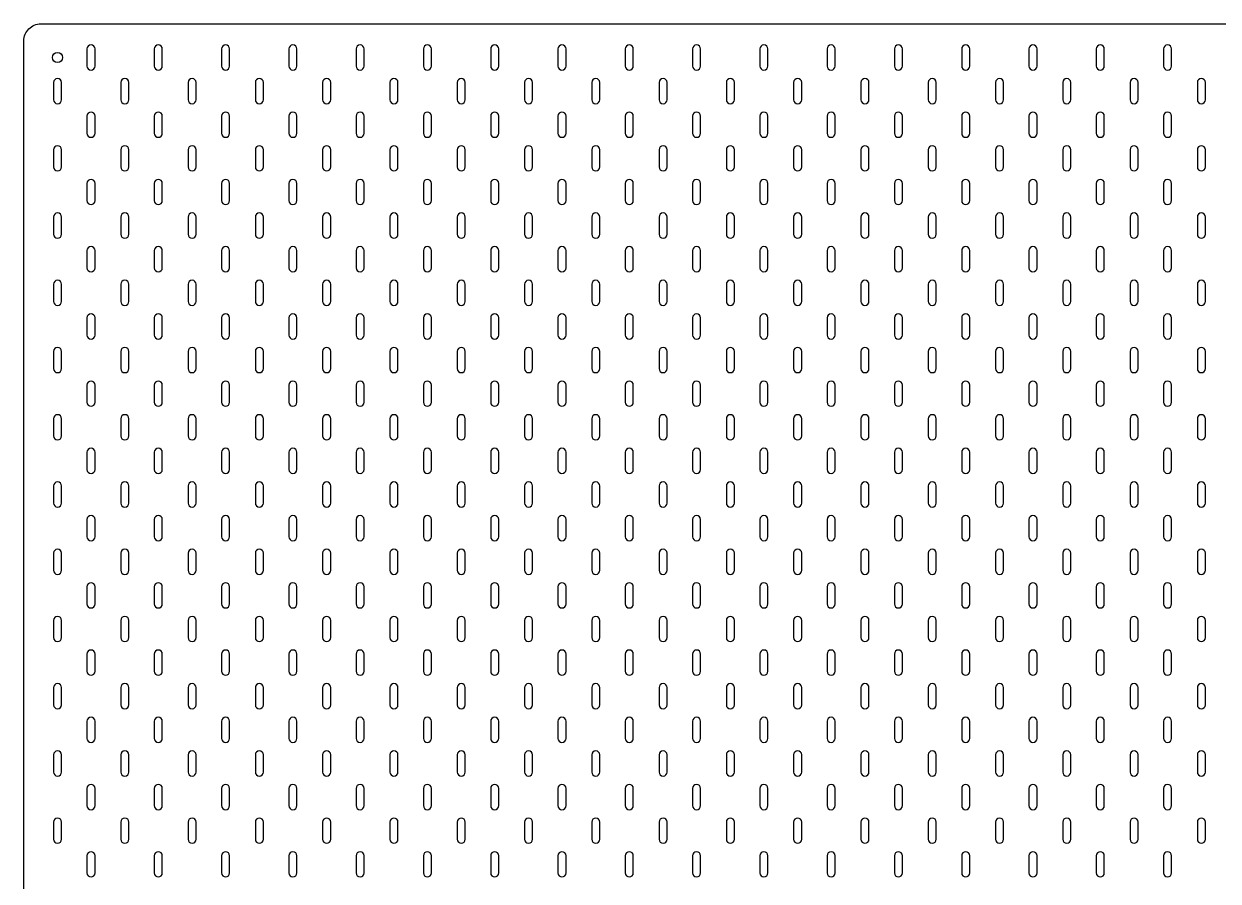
# Model space of a CAD drawing. Header units: millimetres. Extents: x 0 to 1400, y 0 to 1000.
# Drawn here: x 0 to 710, y 490 to 1000 of the extents above; entities that cross this region are included whole.
import ezdxf

# ---------------------------------------------------------------- set-up
doc = ezdxf.new("R2010")
doc.units = ezdxf.units.MM
doc.layers.get('0').update_dxf_attribs({"linetype": 'CONTINUOUS'})

msp = doc.modelspace()

# ---------------------------------------------------------------- linework, layer by layer
for points in [[(1390, 1000, -0.414214), (1400, 990), (1400, 10, -0.414214), (1390, 0), (10, 0, -0.414214), (0, 10), (0, 990, -0.414214), (10, 1000)], [(42.3, 974.9), (42.3, 985.1, 1), (37.5, 985.1), (37.5, 974.9, 1)], [(82.3, 974.9), (82.3, 985.1, 1), (77.5, 985.1), (77.5, 974.9, 1)], [(122.3, 974.9), (122.3, 985.1, 1), (117.5, 985.1), (117.5, 974.9, 1)], [(162.3, 974.9), (162.3, 985.1, 1), (157.5, 985.1), (157.5, 974.9, 1)], [(202.3, 974.9), (202.3, 985.1, 1), (197.5, 985.1), (197.5, 974.9, 1)], [(242.3, 974.9), (242.3, 985.1, 1), (237.5, 985.1), (237.5, 974.9, 1)], [(282.3, 974.9), (282.3, 985.1, 1), (277.5, 985.1), (277.5, 974.9, 1)], [(322.3, 974.9), (322.3, 985.1, 1), (317.5, 985.1), (317.5, 974.9, 1)], [(362.3, 974.9), (362.3, 985.1, 1), (357.5, 985.1), (357.5, 974.9, 1)], [(402.3, 974.9), (402.3, 985.1, 1), (397.5, 985.1), (397.5, 974.9, 1)], [(442.3, 974.9), (442.3, 985.1, 1), (437.5, 985.1), (437.5, 974.9, 1)], [(482.3, 974.9), (482.3, 985.1, 1), (477.5, 985.1), (477.5, 974.9, 1)], [(522.3, 974.9), (522.3, 985.1, 1), (517.5, 985.1), (517.5, 974.9, 1)], [(562.3, 974.9), (562.3, 985.1, 1), (557.5, 985.1), (557.5, 974.9, 1)], [(602.3, 974.9), (602.3, 985.1, 1), (597.5, 985.1), (597.5, 974.9, 1)], [(642.3, 974.9), (642.3, 985.1, 1), (637.5, 985.1), (637.5, 974.9, 1)], [(682.3, 974.9), (682.3, 985.1, 1), (677.5, 985.1), (677.5, 974.9, 1)], [(17.6, 965.1), (17.6, 954.9, 1), (22.4, 954.9), (22.4, 965.1, 1)], [(57.6, 965.1), (57.6, 954.9, 1), (62.4, 954.9), (62.4, 965.1, 1)], [(97.6, 965.1), (97.6, 954.9, 1), (102.4, 954.9), (102.4, 965.1, 1)], [(137.6, 965.1), (137.6, 954.9, 1), (142.4, 954.9), (142.4, 965.1, 1)], [(177.6, 965.1), (177.6, 954.9, 1), (182.4, 954.9), (182.4, 965.1, 1)], [(217.6, 965.1), (217.6, 954.9, 1), (222.4, 954.9), (222.4, 965.1, 1)], [(257.6, 965.1), (257.6, 954.9, 1), (262.4, 954.9), (262.4, 965.1, 1)], [(297.6, 965.1), (297.6, 954.9, 1), (302.4, 954.9), (302.4, 965.1, 1)], [(337.6, 965.1), (337.6, 954.9, 1), (342.4, 954.9), (342.4, 965.1, 1)], [(377.6, 965.1), (377.6, 954.9, 1), (382.4, 954.9), (382.4, 965.1, 1)], [(417.6, 965.1), (417.6, 954.9, 1), (422.4, 954.9), (422.4, 965.1, 1)], [(457.6, 965.1), (457.6, 954.9, 1), (462.4, 954.9), (462.4, 965.1, 1)], [(497.6, 965.1), (497.6, 954.9, 1), (502.4, 954.9), (502.4, 965.1, 1)], [(537.6, 965.1), (537.6, 954.9, 1), (542.4, 954.9), (542.4, 965.1, 1)], [(577.6, 965.1), (577.6, 954.9, 1), (582.4, 954.9), (582.4, 965.1, 1)], [(617.6, 965.1), (617.6, 954.9, 1), (622.4, 954.9), (622.4, 965.1, 1)], [(657.6, 965.1), (657.6, 954.9, 1), (662.4, 954.9), (662.4, 965.1, 1)], [(697.6, 965.1), (697.6, 954.9, 1), (702.4, 954.9), (702.4, 965.1, 1)], [(42.3, 934.9), (42.3, 945.1, 1), (37.5, 945.1), (37.5, 934.9, 1)], [(82.3, 934.9), (82.3, 945.1, 1), (77.5, 945.1), (77.5, 934.9, 1)], [(122.3, 934.9), (122.3, 945.1, 1), (117.5, 945.1), (117.5, 934.9, 1)], [(162.3, 934.9), (162.3, 945.1, 1), (157.5, 945.1), (157.5, 934.9, 1)], [(202.3, 934.9), (202.3, 945.1, 1), (197.5, 945.1), (197.5, 934.9, 1)], [(242.3, 934.9), (242.3, 945.1, 1), (237.5, 945.1), (237.5, 934.9, 1)], [(282.3, 934.9), (282.3, 945.1, 1), (277.5, 945.1), (277.5, 934.9, 1)], [(322.3, 934.9), (322.3, 945.1, 1), (317.5, 945.1), (317.5, 934.9, 1)], [(362.3, 934.9), (362.3, 945.1, 1), (357.5, 945.1), (357.5, 934.9, 1)], [(402.3, 934.9), (402.3, 945.1, 1), (397.5, 945.1), (397.5, 934.9, 1)], [(442.3, 934.9), (442.3, 945.1, 1), (437.5, 945.1), (437.5, 934.9, 1)], [(482.3, 934.9), (482.3, 945.1, 1), (477.5, 945.1), (477.5, 934.9, 1)], [(522.3, 934.9), (522.3, 945.1, 1), (517.5, 945.1), (517.5, 934.9, 1)], [(562.3, 934.9), (562.3, 945.1, 1), (557.5, 945.1), (557.5, 934.9, 1)], [(602.3, 934.9), (602.3, 945.1, 1), (597.5, 945.1), (597.5, 934.9, 1)], [(642.3, 934.9), (642.3, 945.1, 1), (637.5, 945.1), (637.5, 934.9, 1)], [(682.3, 934.9), (682.3, 945.1, 1), (677.5, 945.1), (677.5, 934.9, 1)], [(17.6, 925.1), (17.6, 914.9, 1), (22.4, 914.9), (22.4, 925.1, 1)], [(57.6, 925.1), (57.6, 914.9, 1), (62.4, 914.9), (62.4, 925.1, 1)], [(97.6, 925.1), (97.6, 914.9, 1), (102.4, 914.9), (102.4, 925.1, 1)], [(137.6, 925.1), (137.6, 914.9, 1), (142.4, 914.9), (142.4, 925.1, 1)], [(177.6, 925.1), (177.6, 914.9, 1), (182.4, 914.9), (182.4, 925.1, 1)], [(217.6, 925.1), (217.6, 914.9, 1), (222.4, 914.9), (222.4, 925.1, 1)], [(257.6, 925.1), (257.6, 914.9, 1), (262.4, 914.9), (262.4, 925.1, 1)], [(297.6, 925.1), (297.6, 914.9, 1), (302.4, 914.9), (302.4, 925.1, 1)], [(337.6, 925.1), (337.6, 914.9, 1), (342.4, 914.9), (342.4, 925.1, 1)], [(377.6, 925.1), (377.6, 914.9, 1), (382.4, 914.9), (382.4, 925.1, 1)], [(417.6, 925.1), (417.6, 914.9, 1), (422.4, 914.9), (422.4, 925.1, 1)], [(457.6, 925.1), (457.6, 914.9, 1), (462.4, 914.9), (462.4, 925.1, 1)], [(497.6, 925.1), (497.6, 914.9, 1), (502.4, 914.9), (502.4, 925.1, 1)], [(537.6, 925.1), (537.6, 914.9, 1), (542.4, 914.9), (542.4, 925.1, 1)], [(577.6, 925.1), (577.6, 914.9, 1), (582.4, 914.9), (582.4, 925.1, 1)], [(617.6, 925.1), (617.6, 914.9, 1), (622.4, 914.9), (622.4, 925.1, 1)], [(657.6, 925.1), (657.6, 914.9, 1), (662.4, 914.9), (662.4, 925.1, 1)], [(697.6, 925.1), (697.6, 914.9, 1), (702.4, 914.9), (702.4, 925.1, 1)], [(42.3, 894.9), (42.3, 905.1, 1), (37.5, 905.1), (37.5, 894.9, 1)], [(82.3, 894.9), (82.3, 905.1, 1), (77.5, 905.1), (77.5, 894.9, 1)], [(122.3, 894.9), (122.3, 905.1, 1), (117.5, 905.1), (117.5, 894.9, 1)], [(162.3, 894.9), (162.3, 905.1, 1), (157.5, 905.1), (157.5, 894.9, 1)], [(202.3, 894.9), (202.3, 905.1, 1), (197.5, 905.1), (197.5, 894.9, 1)], [(242.3, 894.9), (242.3, 905.1, 1), (237.5, 905.1), (237.5, 894.9, 1)], [(282.3, 894.9), (282.3, 905.1, 1), (277.5, 905.1), (277.5, 894.9, 1)], [(322.3, 894.9), (322.3, 905.1, 1), (317.5, 905.1), (317.5, 894.9, 1)], [(362.3, 894.9), (362.3, 905.1, 1), (357.5, 905.1), (357.5, 894.9, 1)], [(402.3, 894.9), (402.3, 905.1, 1), (397.5, 905.1), (397.5, 894.9, 1)], [(442.3, 894.9), (442.3, 905.1, 1), (437.5, 905.1), (437.5, 894.9, 1)], [(482.3, 894.9), (482.3, 905.1, 1), (477.5, 905.1), (477.5, 894.9, 1)], [(522.3, 894.9), (522.3, 905.1, 1), (517.5, 905.1), (517.5, 894.9, 1)], [(562.3, 894.9), (562.3, 905.1, 1), (557.5, 905.1), (557.5, 894.9, 1)], [(602.3, 894.9), (602.3, 905.1, 1), (597.5, 905.1), (597.5, 894.9, 1)], [(642.3, 894.9), (642.3, 905.1, 1), (637.5, 905.1), (637.5, 894.9, 1)], [(682.3, 894.9), (682.3, 905.1, 1), (677.5, 905.1), (677.5, 894.9, 1)], [(17.6, 885.1), (17.6, 874.9, 1), (22.4, 874.9), (22.4, 885.1, 1)], [(57.6, 885.1), (57.6, 874.9, 1), (62.4, 874.9), (62.4, 885.1, 1)], [(97.6, 885.1), (97.6, 874.9, 1), (102.4, 874.9), (102.4, 885.1, 1)], [(137.6, 885.1), (137.6, 874.9, 1), (142.4, 874.9), (142.4, 885.1, 1)], [(177.6, 885.1), (177.6, 874.9, 1), (182.4, 874.9), (182.4, 885.1, 1)], [(217.6, 885.1), (217.6, 874.9, 1), (222.4, 874.9), (222.4, 885.1, 1)], [(257.6, 885.1), (257.6, 874.9, 1), (262.4, 874.9), (262.4, 885.1, 1)], [(297.6, 885.1), (297.6, 874.9, 1), (302.4, 874.9), (302.4, 885.1, 1)], [(337.6, 885.1), (337.6, 874.9, 1), (342.4, 874.9), (342.4, 885.1, 1)], [(377.6, 885.1), (377.6, 874.9, 1), (382.4, 874.9), (382.4, 885.1, 1)], [(417.6, 885.1), (417.6, 874.9, 1), (422.4, 874.9), (422.4, 885.1, 1)], [(457.6, 885.1), (457.6, 874.9, 1), (462.4, 874.9), (462.4, 885.1, 1)], [(497.6, 885.1), (497.6, 874.9, 1), (502.4, 874.9), (502.4, 885.1, 1)], [(537.6, 885.1), (537.6, 874.9, 1), (542.4, 874.9), (542.4, 885.1, 1)], [(577.6, 885.1), (577.6, 874.9, 1), (582.4, 874.9), (582.4, 885.1, 1)], [(617.6, 885.1), (617.6, 874.9, 1), (622.4, 874.9), (622.4, 885.1, 1)], [(657.6, 885.1), (657.6, 874.9, 1), (662.4, 874.9), (662.4, 885.1, 1)], [(697.6, 885.1), (697.6, 874.9, 1), (702.4, 874.9), (702.4, 885.1, 1)], [(42.3, 854.9), (42.3, 865.1, 1), (37.5, 865.1), (37.5, 854.9, 1)], [(82.3, 854.9), (82.3, 865.1, 1), (77.5, 865.1), (77.5, 854.9, 1)], [(122.3, 854.9), (122.3, 865.1, 1), (117.5, 865.1), (117.5, 854.9, 1)], [(162.3, 854.9), (162.3, 865.1, 1), (157.5, 865.1), (157.5, 854.9, 1)], [(202.3, 854.9), (202.3, 865.1, 1), (197.5, 865.1), (197.5, 854.9, 1)], [(242.3, 854.9), (242.3, 865.1, 1), (237.5, 865.1), (237.5, 854.9, 1)], [(282.3, 854.9), (282.3, 865.1, 1), (277.5, 865.1), (277.5, 854.9, 1)], [(322.3, 854.9), (322.3, 865.1, 1), (317.5, 865.1), (317.5, 854.9, 1)], [(362.3, 854.9), (362.3, 865.1, 1), (357.5, 865.1), (357.5, 854.9, 1)], [(402.3, 854.9), (402.3, 865.1, 1), (397.5, 865.1), (397.5, 854.9, 1)], [(442.3, 854.9), (442.3, 865.1, 1), (437.5, 865.1), (437.5, 854.9, 1)], [(482.3, 854.9), (482.3, 865.1, 1), (477.5, 865.1), (477.5, 854.9, 1)], [(522.3, 854.9), (522.3, 865.1, 1), (517.5, 865.1), (517.5, 854.9, 1)], [(562.3, 854.9), (562.3, 865.1, 1), (557.5, 865.1), (557.5, 854.9, 1)], [(602.3, 854.9), (602.3, 865.1, 1), (597.5, 865.1), (597.5, 854.9, 1)], [(642.3, 854.9), (642.3, 865.1, 1), (637.5, 865.1), (637.5, 854.9, 1)], [(682.3, 854.9), (682.3, 865.1, 1), (677.5, 865.1), (677.5, 854.9, 1)], [(17.6, 845.1), (17.6, 834.9, 1), (22.4, 834.9), (22.4, 845.1, 1)], [(57.6, 845.1), (57.6, 834.9, 1), (62.4, 834.9), (62.4, 845.1, 1)], [(97.6, 845.1), (97.6, 834.9, 1), (102.4, 834.9), (102.4, 845.1, 1)], [(137.6, 845.1), (137.6, 834.9, 1), (142.4, 834.9), (142.4, 845.1, 1)], [(177.6, 845.1), (177.6, 834.9, 1), (182.4, 834.9), (182.4, 845.1, 1)], [(217.6, 845.1), (217.6, 834.9, 1), (222.4, 834.9), (222.4, 845.1, 1)], [(257.6, 845.1), (257.6, 834.9, 1), (262.4, 834.9), (262.4, 845.1, 1)], [(297.6, 845.1), (297.6, 834.9, 1), (302.4, 834.9), (302.4, 845.1, 1)], [(337.6, 845.1), (337.6, 834.9, 1), (342.4, 834.9), (342.4, 845.1, 1)], [(377.6, 845.1), (377.6, 834.9, 1), (382.4, 834.9), (382.4, 845.1, 1)], [(417.6, 845.1), (417.6, 834.9, 1), (422.4, 834.9), (422.4, 845.1, 1)], [(457.6, 845.1), (457.6, 834.9, 1), (462.4, 834.9), (462.4, 845.1, 1)], [(497.6, 845.1), (497.6, 834.9, 1), (502.4, 834.9), (502.4, 845.1, 1)], [(537.6, 845.1), (537.6, 834.9, 1), (542.4, 834.9), (542.4, 845.1, 1)], [(577.6, 845.1), (577.6, 834.9, 1), (582.4, 834.9), (582.4, 845.1, 1)], [(617.6, 845.1), (617.6, 834.9, 1), (622.4, 834.9), (622.4, 845.1, 1)], [(657.6, 845.1), (657.6, 834.9, 1), (662.4, 834.9), (662.4, 845.1, 1)], [(697.6, 845.1), (697.6, 834.9, 1), (702.4, 834.9), (702.4, 845.1, 1)], [(42.3, 814.9), (42.3, 825.1, 1), (37.5, 825.1), (37.5, 814.9, 1)], [(82.3, 814.9), (82.3, 825.1, 1), (77.5, 825.1), (77.5, 814.9, 1)], [(122.3, 814.9), (122.3, 825.1, 1), (117.5, 825.1), (117.5, 814.9, 1)], [(162.3, 814.9), (162.3, 825.1, 1), (157.5, 825.1), (157.5, 814.9, 1)], [(202.3, 814.9), (202.3, 825.1, 1), (197.5, 825.1), (197.5, 814.9, 1)], [(242.3, 814.9), (242.3, 825.1, 1), (237.5, 825.1), (237.5, 814.9, 1)], [(282.3, 814.9), (282.3, 825.1, 1), (277.5, 825.1), (277.5, 814.9, 1)], [(322.3, 814.9), (322.3, 825.1, 1), (317.5, 825.1), (317.5, 814.9, 1)], [(362.3, 814.9), (362.3, 825.1, 1), (357.5, 825.1), (357.5, 814.9, 1)], [(402.3, 814.9), (402.3, 825.1, 1), (397.5, 825.1), (397.5, 814.9, 1)], [(442.3, 814.9), (442.3, 825.1, 1), (437.5, 825.1), (437.5, 814.9, 1)], [(482.3, 814.9), (482.3, 825.1, 1), (477.5, 825.1), (477.5, 814.9, 1)], [(522.3, 814.9), (522.3, 825.1, 1), (517.5, 825.1), (517.5, 814.9, 1)], [(562.3, 814.9), (562.3, 825.1, 1), (557.5, 825.1), (557.5, 814.9, 1)], [(602.3, 814.9), (602.3, 825.1, 1), (597.5, 825.1), (597.5, 814.9, 1)], [(642.3, 814.9), (642.3, 825.1, 1), (637.5, 825.1), (637.5, 814.9, 1)], [(682.3, 814.9), (682.3, 825.1, 1), (677.5, 825.1), (677.5, 814.9, 1)], [(17.6, 805.1), (17.6, 794.9, 1), (22.4, 794.9), (22.4, 805.1, 1)], [(57.6, 805.1), (57.6, 794.9, 1), (62.4, 794.9), (62.4, 805.1, 1)], [(97.6, 805.1), (97.6, 794.9, 1), (102.4, 794.9), (102.4, 805.1, 1)], [(137.6, 805.1), (137.6, 794.9, 1), (142.4, 794.9), (142.4, 805.1, 1)], [(177.6, 805.1), (177.6, 794.9, 1), (182.4, 794.9), (182.4, 805.1, 1)], [(217.6, 805.1), (217.6, 794.9, 1), (222.4, 794.9), (222.4, 805.1, 1)], [(257.6, 805.1), (257.6, 794.9, 1), (262.4, 794.9), (262.4, 805.1, 1)], [(297.6, 805.1), (297.6, 794.9, 1), (302.4, 794.9), (302.4, 805.1, 1)], [(337.6, 805.1), (337.6, 794.9, 1), (342.4, 794.9), (342.4, 805.1, 1)], [(377.6, 805.1), (377.6, 794.9, 1), (382.4, 794.9), (382.4, 805.1, 1)], [(417.6, 805.1), (417.6, 794.9, 1), (422.4, 794.9), (422.4, 805.1, 1)], [(457.6, 805.1), (457.6, 794.9, 1), (462.4, 794.9), (462.4, 805.1, 1)], [(497.6, 805.1), (497.6, 794.9, 1), (502.4, 794.9), (502.4, 805.1, 1)], [(537.6, 805.1), (537.6, 794.9, 1), (542.4, 794.9), (542.4, 805.1, 1)], [(577.6, 805.1), (577.6, 794.9, 1), (582.4, 794.9), (582.4, 805.1, 1)], [(617.6, 805.1), (617.6, 794.9, 1), (622.4, 794.9), (622.4, 805.1, 1)], [(657.6, 805.1), (657.6, 794.9, 1), (662.4, 794.9), (662.4, 805.1, 1)], [(697.6, 805.1), (697.6, 794.9, 1), (702.4, 794.9), (702.4, 805.1, 1)], [(42.3, 774.9), (42.3, 785.1, 1), (37.5, 785.1), (37.5, 774.9, 1)], [(82.3, 774.9), (82.3, 785.1, 1), (77.5, 785.1), (77.5, 774.9, 1)], [(122.3, 774.9), (122.3, 785.1, 1), (117.5, 785.1), (117.5, 774.9, 1)], [(162.3, 774.9), (162.3, 785.1, 1), (157.5, 785.1), (157.5, 774.9, 1)], [(202.3, 774.9), (202.3, 785.1, 1), (197.5, 785.1), (197.5, 774.9, 1)], [(242.3, 774.9), (242.3, 785.1, 1), (237.5, 785.1), (237.5, 774.9, 1)], [(282.3, 774.9), (282.3, 785.1, 1), (277.5, 785.1), (277.5, 774.9, 1)], [(322.3, 774.9), (322.3, 785.1, 1), (317.5, 785.1), (317.5, 774.9, 1)], [(362.3, 774.9), (362.3, 785.1, 1), (357.5, 785.1), (357.5, 774.9, 1)], [(402.3, 774.9), (402.3, 785.1, 1), (397.5, 785.1), (397.5, 774.9, 1)], [(442.3, 774.9), (442.3, 785.1, 1), (437.5, 785.1), (437.5, 774.9, 1)], [(482.3, 774.9), (482.3, 785.1, 1), (477.5, 785.1), (477.5, 774.9, 1)], [(522.3, 774.9), (522.3, 785.1, 1), (517.5, 785.1), (517.5, 774.9, 1)], [(562.3, 774.9), (562.3, 785.1, 1), (557.5, 785.1), (557.5, 774.9, 1)], [(602.3, 774.9), (602.3, 785.1, 1), (597.5, 785.1), (597.5, 774.9, 1)], [(642.3, 774.9), (642.3, 785.1, 1), (637.5, 785.1), (637.5, 774.9, 1)], [(682.3, 774.9), (682.3, 785.1, 1), (677.5, 785.1), (677.5, 774.9, 1)], [(17.6, 765.1), (17.6, 754.9, 1), (22.4, 754.9), (22.4, 765.1, 1)], [(57.6, 765.1), (57.6, 754.9, 1), (62.4, 754.9), (62.4, 765.1, 1)], [(97.6, 765.1), (97.6, 754.9, 1), (102.4, 754.9), (102.4, 765.1, 1)], [(137.6, 765.1), (137.6, 754.9, 1), (142.4, 754.9), (142.4, 765.1, 1)], [(177.6, 765.1), (177.6, 754.9, 1), (182.4, 754.9), (182.4, 765.1, 1)], [(217.6, 765.1), (217.6, 754.9, 1), (222.4, 754.9), (222.4, 765.1, 1)], [(257.6, 765.1), (257.6, 754.9, 1), (262.4, 754.9), (262.4, 765.1, 1)], [(297.6, 765.1), (297.6, 754.9, 1), (302.4, 754.9), (302.4, 765.1, 1)], [(337.6, 765.1), (337.6, 754.9, 1), (342.4, 754.9), (342.4, 765.1, 1)], [(377.6, 765.1), (377.6, 754.9, 1), (382.4, 754.9), (382.4, 765.1, 1)], [(417.6, 765.1), (417.6, 754.9, 1), (422.4, 754.9), (422.4, 765.1, 1)], [(457.6, 765.1), (457.6, 754.9, 1), (462.4, 754.9), (462.4, 765.1, 1)], [(497.6, 765.1), (497.6, 754.9, 1), (502.4, 754.9), (502.4, 765.1, 1)], [(537.6, 765.1), (537.6, 754.9, 1), (542.4, 754.9), (542.4, 765.1, 1)], [(577.6, 765.1), (577.6, 754.9, 1), (582.4, 754.9), (582.4, 765.1, 1)], [(617.6, 765.1), (617.6, 754.9, 1), (622.4, 754.9), (622.4, 765.1, 1)], [(657.6, 765.1), (657.6, 754.9, 1), (662.4, 754.9), (662.4, 765.1, 1)], [(697.6, 765.1), (697.6, 754.9, 1), (702.4, 754.9), (702.4, 765.1, 1)], [(42.3, 734.9), (42.3, 745.1, 1), (37.5, 745.1), (37.5, 734.9, 1)], [(82.3, 734.9), (82.3, 745.1, 1), (77.5, 745.1), (77.5, 734.9, 1)], [(122.3, 734.9), (122.3, 745.1, 1), (117.5, 745.1), (117.5, 734.9, 1)], [(162.3, 734.9), (162.3, 745.1, 1), (157.5, 745.1), (157.5, 734.9, 1)], [(202.3, 734.9), (202.3, 745.1, 1), (197.5, 745.1), (197.5, 734.9, 1)], [(242.3, 734.9), (242.3, 745.1, 1), (237.5, 745.1), (237.5, 734.9, 1)], [(282.3, 734.9), (282.3, 745.1, 1), (277.5, 745.1), (277.5, 734.9, 1)], [(322.3, 734.9), (322.3, 745.1, 1), (317.5, 745.1), (317.5, 734.9, 1)], [(362.3, 734.9), (362.3, 745.1, 1), (357.5, 745.1), (357.5, 734.9, 1)], [(402.3, 734.9), (402.3, 745.1, 1), (397.5, 745.1), (397.5, 734.9, 1)], [(442.3, 734.9), (442.3, 745.1, 1), (437.5, 745.1), (437.5, 734.9, 1)], [(482.3, 734.9), (482.3, 745.1, 1), (477.5, 745.1), (477.5, 734.9, 1)], [(522.3, 734.9), (522.3, 745.1, 1), (517.5, 745.1), (517.5, 734.9, 1)], [(562.3, 734.9), (562.3, 745.1, 1), (557.5, 745.1), (557.5, 734.9, 1)], [(602.3, 734.9), (602.3, 745.1, 1), (597.5, 745.1), (597.5, 734.9, 1)], [(642.3, 734.9), (642.3, 745.1, 1), (637.5, 745.1), (637.5, 734.9, 1)], [(682.3, 734.9), (682.3, 745.1, 1), (677.5, 745.1), (677.5, 734.9, 1)], [(17.6, 725.1), (17.6, 714.9, 1), (22.4, 714.9), (22.4, 725.1, 1)], [(57.6, 725.1), (57.6, 714.9, 1), (62.4, 714.9), (62.4, 725.1, 1)], [(97.6, 725.1), (97.6, 714.9, 1), (102.4, 714.9), (102.4, 725.1, 1)], [(137.6, 725.1), (137.6, 714.9, 1), (142.4, 714.9), (142.4, 725.1, 1)], [(177.6, 725.1), (177.6, 714.9, 1), (182.4, 714.9), (182.4, 725.1, 1)], [(217.6, 725.1), (217.6, 714.9, 1), (222.4, 714.9), (222.4, 725.1, 1)], [(257.6, 725.1), (257.6, 714.9, 1), (262.4, 714.9), (262.4, 725.1, 1)], [(297.6, 725.1), (297.6, 714.9, 1), (302.4, 714.9), (302.4, 725.1, 1)], [(337.6, 725.1), (337.6, 714.9, 1), (342.4, 714.9), (342.4, 725.1, 1)], [(377.6, 725.1), (377.6, 714.9, 1), (382.4, 714.9), (382.4, 725.1, 1)], [(417.6, 725.1), (417.6, 714.9, 1), (422.4, 714.9), (422.4, 725.1, 1)], [(457.6, 725.1), (457.6, 714.9, 1), (462.4, 714.9), (462.4, 725.1, 1)], [(497.6, 725.1), (497.6, 714.9, 1), (502.4, 714.9), (502.4, 725.1, 1)], [(537.6, 725.1), (537.6, 714.9, 1), (542.4, 714.9), (542.4, 725.1, 1)], [(577.6, 725.1), (577.6, 714.9, 1), (582.4, 714.9), (582.4, 725.1, 1)], [(617.6, 725.1), (617.6, 714.9, 1), (622.4, 714.9), (622.4, 725.1, 1)], [(657.6, 725.1), (657.6, 714.9, 1), (662.4, 714.9), (662.4, 725.1, 1)], [(697.6, 725.1), (697.6, 714.9, 1), (702.4, 714.9), (702.4, 725.1, 1)], [(42.3, 694.9), (42.3, 705.1, 1), (37.5, 705.1), (37.5, 694.9, 1)], [(82.3, 694.9), (82.3, 705.1, 1), (77.5, 705.1), (77.5, 694.9, 1)], [(122.3, 694.9), (122.3, 705.1, 1), (117.5, 705.1), (117.5, 694.9, 1)], [(162.3, 694.9), (162.3, 705.1, 1), (157.5, 705.1), (157.5, 694.9, 1)], [(202.3, 694.9), (202.3, 705.1, 1), (197.5, 705.1), (197.5, 694.9, 1)], [(242.3, 694.9), (242.3, 705.1, 1), (237.5, 705.1), (237.5, 694.9, 1)], [(282.3, 694.9), (282.3, 705.1, 1), (277.5, 705.1), (277.5, 694.9, 1)], [(322.3, 694.9), (322.3, 705.1, 1), (317.5, 705.1), (317.5, 694.9, 1)], [(362.3, 694.9), (362.3, 705.1, 1), (357.5, 705.1), (357.5, 694.9, 1)], [(402.3, 694.9), (402.3, 705.1, 1), (397.5, 705.1), (397.5, 694.9, 1)], [(442.3, 694.9), (442.3, 705.1, 1), (437.5, 705.1), (437.5, 694.9, 1)], [(482.3, 694.9), (482.3, 705.1, 1), (477.5, 705.1), (477.5, 694.9, 1)], [(522.3, 694.9), (522.3, 705.1, 1), (517.5, 705.1), (517.5, 694.9, 1)], [(562.3, 694.9), (562.3, 705.1, 1), (557.5, 705.1), (557.5, 694.9, 1)], [(602.3, 694.9), (602.3, 705.1, 1), (597.5, 705.1), (597.5, 694.9, 1)], [(642.3, 694.9), (642.3, 705.1, 1), (637.5, 705.1), (637.5, 694.9, 1)], [(682.3, 694.9), (682.3, 705.1, 1), (677.5, 705.1), (677.5, 694.9, 1)], [(17.6, 685.1), (17.6, 674.9, 1), (22.4, 674.9), (22.4, 685.1, 1)], [(57.6, 685.1), (57.6, 674.9, 1), (62.4, 674.9), (62.4, 685.1, 1)], [(97.6, 685.1), (97.6, 674.9, 1), (102.4, 674.9), (102.4, 685.1, 1)], [(137.6, 685.1), (137.6, 674.9, 1), (142.4, 674.9), (142.4, 685.1, 1)], [(177.6, 685.1), (177.6, 674.9, 1), (182.4, 674.9), (182.4, 685.1, 1)], [(217.6, 685.1), (217.6, 674.9, 1), (222.4, 674.9), (222.4, 685.1, 1)], [(257.6, 685.1), (257.6, 674.9, 1), (262.4, 674.9), (262.4, 685.1, 1)], [(297.6, 685.1), (297.6, 674.9, 1), (302.4, 674.9), (302.4, 685.1, 1)], [(337.6, 685.1), (337.6, 674.9, 1), (342.4, 674.9), (342.4, 685.1, 1)], [(377.6, 685.1), (377.6, 674.9, 1), (382.4, 674.9), (382.4, 685.1, 1)], [(417.6, 685.1), (417.6, 674.9, 1), (422.4, 674.9), (422.4, 685.1, 1)], [(457.6, 685.1), (457.6, 674.9, 1), (462.4, 674.9), (462.4, 685.1, 1)], [(497.6, 685.1), (497.6, 674.9, 1), (502.4, 674.9), (502.4, 685.1, 1)], [(537.6, 685.1), (537.6, 674.9, 1), (542.4, 674.9), (542.4, 685.1, 1)], [(577.6, 685.1), (577.6, 674.9, 1), (582.4, 674.9), (582.4, 685.1, 1)], [(617.6, 685.1), (617.6, 674.9, 1), (622.4, 674.9), (622.4, 685.1, 1)], [(657.6, 685.1), (657.6, 674.9, 1), (662.4, 674.9), (662.4, 685.1, 1)], [(697.6, 685.1), (697.6, 674.9, 1), (702.4, 674.9), (702.4, 685.1, 1)], [(42.3, 654.9), (42.3, 665.1, 1), (37.5, 665.1), (37.5, 654.9, 1)], [(82.3, 654.9), (82.3, 665.1, 1), (77.5, 665.1), (77.5, 654.9, 1)], [(122.3, 654.9), (122.3, 665.1, 1), (117.5, 665.1), (117.5, 654.9, 1)], [(162.3, 654.9), (162.3, 665.1, 1), (157.5, 665.1), (157.5, 654.9, 1)], [(202.3, 654.9), (202.3, 665.1, 1), (197.5, 665.1), (197.5, 654.9, 1)], [(242.3, 654.9), (242.3, 665.1, 1), (237.5, 665.1), (237.5, 654.9, 1)], [(282.3, 654.9), (282.3, 665.1, 1), (277.5, 665.1), (277.5, 654.9, 1)], [(322.3, 654.9), (322.3, 665.1, 1), (317.5, 665.1), (317.5, 654.9, 1)], [(362.3, 654.9), (362.3, 665.1, 1), (357.5, 665.1), (357.5, 654.9, 1)], [(402.3, 654.9), (402.3, 665.1, 1), (397.5, 665.1), (397.5, 654.9, 1)], [(442.3, 654.9), (442.3, 665.1, 1), (437.5, 665.1), (437.5, 654.9, 1)], [(482.3, 654.9), (482.3, 665.1, 1), (477.5, 665.1), (477.5, 654.9, 1)], [(522.3, 654.9), (522.3, 665.1, 1), (517.5, 665.1), (517.5, 654.9, 1)], [(562.3, 654.9), (562.3, 665.1, 1), (557.5, 665.1), (557.5, 654.9, 1)], [(602.3, 654.9), (602.3, 665.1, 1), (597.5, 665.1), (597.5, 654.9, 1)], [(642.3, 654.9), (642.3, 665.1, 1), (637.5, 665.1), (637.5, 654.9, 1)], [(682.3, 654.9), (682.3, 665.1, 1), (677.5, 665.1), (677.5, 654.9, 1)], [(17.6, 645.1), (17.6, 634.9, 1), (22.4, 634.9), (22.4, 645.1, 1)], [(57.6, 645.1), (57.6, 634.9, 1), (62.4, 634.9), (62.4, 645.1, 1)], [(97.6, 645.1), (97.6, 634.9, 1), (102.4, 634.9), (102.4, 645.1, 1)], [(137.6, 645.1), (137.6, 634.9, 1), (142.4, 634.9), (142.4, 645.1, 1)], [(177.6, 645.1), (177.6, 634.9, 1), (182.4, 634.9), (182.4, 645.1, 1)], [(217.6, 645.1), (217.6, 634.9, 1), (222.4, 634.9), (222.4, 645.1, 1)], [(257.6, 645.1), (257.6, 634.9, 1), (262.4, 634.9), (262.4, 645.1, 1)], [(297.6, 645.1), (297.6, 634.9, 1), (302.4, 634.9), (302.4, 645.1, 1)], [(337.6, 645.1), (337.6, 634.9, 1), (342.4, 634.9), (342.4, 645.1, 1)], [(377.6, 645.1), (377.6, 634.9, 1), (382.4, 634.9), (382.4, 645.1, 1)], [(417.6, 645.1), (417.6, 634.9, 1), (422.4, 634.9), (422.4, 645.1, 1)], [(457.6, 645.1), (457.6, 634.9, 1), (462.4, 634.9), (462.4, 645.1, 1)], [(497.6, 645.1), (497.6, 634.9, 1), (502.4, 634.9), (502.4, 645.1, 1)], [(537.6, 645.1), (537.6, 634.9, 1), (542.4, 634.9), (542.4, 645.1, 1)], [(577.6, 645.1), (577.6, 634.9, 1), (582.4, 634.9), (582.4, 645.1, 1)], [(617.6, 645.1), (617.6, 634.9, 1), (622.4, 634.9), (622.4, 645.1, 1)], [(657.6, 645.1), (657.6, 634.9, 1), (662.4, 634.9), (662.4, 645.1, 1)], [(697.6, 645.1), (697.6, 634.9, 1), (702.4, 634.9), (702.4, 645.1, 1)], [(42.3, 614.9), (42.3, 625.1, 1), (37.5, 625.1), (37.5, 614.9, 1)], [(82.3, 614.9), (82.3, 625.1, 1), (77.5, 625.1), (77.5, 614.9, 1)], [(122.3, 614.9), (122.3, 625.1, 1), (117.5, 625.1), (117.5, 614.9, 1)], [(162.3, 614.9), (162.3, 625.1, 1), (157.5, 625.1), (157.5, 614.9, 1)], [(202.3, 614.9), (202.3, 625.1, 1), (197.5, 625.1), (197.5, 614.9, 1)], [(242.3, 614.9), (242.3, 625.1, 1), (237.5, 625.1), (237.5, 614.9, 1)], [(282.3, 614.9), (282.3, 625.1, 1), (277.5, 625.1), (277.5, 614.9, 1)], [(322.3, 614.9), (322.3, 625.1, 1), (317.5, 625.1), (317.5, 614.9, 1)], [(362.3, 614.9), (362.3, 625.1, 1), (357.5, 625.1), (357.5, 614.9, 1)], [(402.3, 614.9), (402.3, 625.1, 1), (397.5, 625.1), (397.5, 614.9, 1)], [(442.3, 614.9), (442.3, 625.1, 1), (437.5, 625.1), (437.5, 614.9, 1)], [(482.3, 614.9), (482.3, 625.1, 1), (477.5, 625.1), (477.5, 614.9, 1)], [(522.3, 614.9), (522.3, 625.1, 1), (517.5, 625.1), (517.5, 614.9, 1)], [(562.3, 614.9), (562.3, 625.1, 1), (557.5, 625.1), (557.5, 614.9, 1)], [(602.3, 614.9), (602.3, 625.1, 1), (597.5, 625.1), (597.5, 614.9, 1)], [(642.3, 614.9), (642.3, 625.1, 1), (637.5, 625.1), (637.5, 614.9, 1)], [(682.3, 614.9), (682.3, 625.1, 1), (677.5, 625.1), (677.5, 614.9, 1)], [(17.6, 605.1), (17.6, 594.9, 1), (22.4, 594.9), (22.4, 605.1, 1)], [(57.6, 605.1), (57.6, 594.9, 1), (62.4, 594.9), (62.4, 605.1, 1)], [(97.6, 605.1), (97.6, 594.9, 1), (102.4, 594.9), (102.4, 605.1, 1)], [(137.6, 605.1), (137.6, 594.9, 1), (142.4, 594.9), (142.4, 605.1, 1)], [(177.6, 605.1), (177.6, 594.9, 1), (182.4, 594.9), (182.4, 605.1, 1)], [(217.6, 605.1), (217.6, 594.9, 1), (222.4, 594.9), (222.4, 605.1, 1)], [(257.6, 605.1), (257.6, 594.9, 1), (262.4, 594.9), (262.4, 605.1, 1)], [(297.6, 605.1), (297.6, 594.9, 1), (302.4, 594.9), (302.4, 605.1, 1)], [(337.6, 605.1), (337.6, 594.9, 1), (342.4, 594.9), (342.4, 605.1, 1)], [(377.6, 605.1), (377.6, 594.9, 1), (382.4, 594.9), (382.4, 605.1, 1)], [(417.6, 605.1), (417.6, 594.9, 1), (422.4, 594.9), (422.4, 605.1, 1)], [(457.6, 605.1), (457.6, 594.9, 1), (462.4, 594.9), (462.4, 605.1, 1)], [(497.6, 605.1), (497.6, 594.9, 1), (502.4, 594.9), (502.4, 605.1, 1)], [(537.6, 605.1), (537.6, 594.9, 1), (542.4, 594.9), (542.4, 605.1, 1)], [(577.6, 605.1), (577.6, 594.9, 1), (582.4, 594.9), (582.4, 605.1, 1)], [(617.6, 605.1), (617.6, 594.9, 1), (622.4, 594.9), (622.4, 605.1, 1)], [(657.6, 605.1), (657.6, 594.9, 1), (662.4, 594.9), (662.4, 605.1, 1)], [(697.6, 605.1), (697.6, 594.9, 1), (702.4, 594.9), (702.4, 605.1, 1)], [(42.3, 574.9), (42.3, 585.1, 1), (37.5, 585.1), (37.5, 574.9, 1)], [(82.3, 574.9), (82.3, 585.1, 1), (77.5, 585.1), (77.5, 574.9, 1)], [(122.3, 574.9), (122.3, 585.1, 1), (117.5, 585.1), (117.5, 574.9, 1)], [(162.3, 574.9), (162.3, 585.1, 1), (157.5, 585.1), (157.5, 574.9, 1)], [(202.3, 574.9), (202.3, 585.1, 1), (197.5, 585.1), (197.5, 574.9, 1)], [(242.3, 574.9), (242.3, 585.1, 1), (237.5, 585.1), (237.5, 574.9, 1)], [(282.3, 574.9), (282.3, 585.1, 1), (277.5, 585.1), (277.5, 574.9, 1)], [(322.3, 574.9), (322.3, 585.1, 1), (317.5, 585.1), (317.5, 574.9, 1)], [(362.3, 574.9), (362.3, 585.1, 1), (357.5, 585.1), (357.5, 574.9, 1)], [(402.3, 574.9), (402.3, 585.1, 1), (397.5, 585.1), (397.5, 574.9, 1)], [(442.3, 574.9), (442.3, 585.1, 1), (437.5, 585.1), (437.5, 574.9, 1)], [(482.3, 574.9), (482.3, 585.1, 1), (477.5, 585.1), (477.5, 574.9, 1)], [(522.3, 574.9), (522.3, 585.1, 1), (517.5, 585.1), (517.5, 574.9, 1)], [(562.3, 574.9), (562.3, 585.1, 1), (557.5, 585.1), (557.5, 574.9, 1)], [(602.3, 574.9), (602.3, 585.1, 1), (597.5, 585.1), (597.5, 574.9, 1)], [(642.3, 574.9), (642.3, 585.1, 1), (637.5, 585.1), (637.5, 574.9, 1)], [(682.3, 574.9), (682.3, 585.1, 1), (677.5, 585.1), (677.5, 574.9, 1)], [(17.6, 565.1), (17.6, 554.9, 1), (22.4, 554.9), (22.4, 565.1, 1)], [(57.6, 565.1), (57.6, 554.9, 1), (62.4, 554.9), (62.4, 565.1, 1)], [(97.6, 565.1), (97.6, 554.9, 1), (102.4, 554.9), (102.4, 565.1, 1)], [(137.6, 565.1), (137.6, 554.9, 1), (142.4, 554.9), (142.4, 565.1, 1)], [(177.6, 565.1), (177.6, 554.9, 1), (182.4, 554.9), (182.4, 565.1, 1)], [(217.6, 565.1), (217.6, 554.9, 1), (222.4, 554.9), (222.4, 565.1, 1)], [(257.6, 565.1), (257.6, 554.9, 1), (262.4, 554.9), (262.4, 565.1, 1)], [(297.6, 565.1), (297.6, 554.9, 1), (302.4, 554.9), (302.4, 565.1, 1)], [(337.6, 565.1), (337.6, 554.9, 1), (342.4, 554.9), (342.4, 565.1, 1)], [(377.6, 565.1), (377.6, 554.9, 1), (382.4, 554.9), (382.4, 565.1, 1)], [(417.6, 565.1), (417.6, 554.9, 1), (422.4, 554.9), (422.4, 565.1, 1)], [(457.6, 565.1), (457.6, 554.9, 1), (462.4, 554.9), (462.4, 565.1, 1)], [(497.6, 565.1), (497.6, 554.9, 1), (502.4, 554.9), (502.4, 565.1, 1)], [(537.6, 565.1), (537.6, 554.9, 1), (542.4, 554.9), (542.4, 565.1, 1)], [(577.6, 565.1), (577.6, 554.9, 1), (582.4, 554.9), (582.4, 565.1, 1)], [(617.6, 565.1), (617.6, 554.9, 1), (622.4, 554.9), (622.4, 565.1, 1)], [(657.6, 565.1), (657.6, 554.9, 1), (662.4, 554.9), (662.4, 565.1, 1)], [(697.6, 565.1), (697.6, 554.9, 1), (702.4, 554.9), (702.4, 565.1, 1)], [(42.3, 534.9), (42.3, 545.1, 1), (37.5, 545.1), (37.5, 534.9, 1)], [(82.3, 534.9), (82.3, 545.1, 1), (77.5, 545.1), (77.5, 534.9, 1)], [(122.3, 534.9), (122.3, 545.1, 1), (117.5, 545.1), (117.5, 534.9, 1)], [(162.3, 534.9), (162.3, 545.1, 1), (157.5, 545.1), (157.5, 534.9, 1)], [(202.3, 534.9), (202.3, 545.1, 1), (197.5, 545.1), (197.5, 534.9, 1)], [(242.3, 534.9), (242.3, 545.1, 1), (237.5, 545.1), (237.5, 534.9, 1)], [(282.3, 534.9), (282.3, 545.1, 1), (277.5, 545.1), (277.5, 534.9, 1)], [(322.3, 534.9), (322.3, 545.1, 1), (317.5, 545.1), (317.5, 534.9, 1)], [(362.3, 534.9), (362.3, 545.1, 1), (357.5, 545.1), (357.5, 534.9, 1)], [(402.3, 534.9), (402.3, 545.1, 1), (397.5, 545.1), (397.5, 534.9, 1)], [(442.3, 534.9), (442.3, 545.1, 1), (437.5, 545.1), (437.5, 534.9, 1)], [(482.3, 534.9), (482.3, 545.1, 1), (477.5, 545.1), (477.5, 534.9, 1)], [(522.3, 534.9), (522.3, 545.1, 1), (517.5, 545.1), (517.5, 534.9, 1)], [(562.3, 534.9), (562.3, 545.1, 1), (557.5, 545.1), (557.5, 534.9, 1)], [(602.3, 534.9), (602.3, 545.1, 1), (597.5, 545.1), (597.5, 534.9, 1)], [(642.3, 534.9), (642.3, 545.1, 1), (637.5, 545.1), (637.5, 534.9, 1)], [(682.3, 534.9), (682.3, 545.1, 1), (677.5, 545.1), (677.5, 534.9, 1)], [(17.6, 525.1), (17.6, 514.9, 1), (22.4, 514.9), (22.4, 525.1, 1)], [(57.6, 525.1), (57.6, 514.9, 1), (62.4, 514.9), (62.4, 525.1, 1)], [(97.6, 525.1), (97.6, 514.9, 1), (102.4, 514.9), (102.4, 525.1, 1)], [(137.6, 525.1), (137.6, 514.9, 1), (142.4, 514.9), (142.4, 525.1, 1)], [(177.6, 525.1), (177.6, 514.9, 1), (182.4, 514.9), (182.4, 525.1, 1)], [(217.6, 525.1), (217.6, 514.9, 1), (222.4, 514.9), (222.4, 525.1, 1)], [(257.6, 525.1), (257.6, 514.9, 1), (262.4, 514.9), (262.4, 525.1, 1)], [(297.6, 525.1), (297.6, 514.9, 1), (302.4, 514.9), (302.4, 525.1, 1)], [(337.6, 525.1), (337.6, 514.9, 1), (342.4, 514.9), (342.4, 525.1, 1)], [(377.6, 525.1), (377.6, 514.9, 1), (382.4, 514.9), (382.4, 525.1, 1)], [(417.6, 525.1), (417.6, 514.9, 1), (422.4, 514.9), (422.4, 525.1, 1)], [(457.6, 525.1), (457.6, 514.9, 1), (462.4, 514.9), (462.4, 525.1, 1)], [(497.6, 525.1), (497.6, 514.9, 1), (502.4, 514.9), (502.4, 525.1, 1)], [(537.6, 525.1), (537.6, 514.9, 1), (542.4, 514.9), (542.4, 525.1, 1)], [(577.6, 525.1), (577.6, 514.9, 1), (582.4, 514.9), (582.4, 525.1, 1)], [(617.6, 525.1), (617.6, 514.9, 1), (622.4, 514.9), (622.4, 525.1, 1)], [(657.6, 525.1), (657.6, 514.9, 1), (662.4, 514.9), (662.4, 525.1, 1)], [(697.6, 525.1), (697.6, 514.9, 1), (702.4, 514.9), (702.4, 525.1, 1)], [(42.3, 494.9), (42.3, 505.1, 1), (37.5, 505.1), (37.5, 494.9, 1)], [(82.3, 494.9), (82.3, 505.1, 1), (77.5, 505.1), (77.5, 494.9, 1)], [(122.3, 494.9), (122.3, 505.1, 1), (117.5, 505.1), (117.5, 494.9, 1)], [(162.3, 494.9), (162.3, 505.1, 1), (157.5, 505.1), (157.5, 494.9, 1)], [(202.3, 494.9), (202.3, 505.1, 1), (197.5, 505.1), (197.5, 494.9, 1)], [(242.3, 494.9), (242.3, 505.1, 1), (237.5, 505.1), (237.5, 494.9, 1)], [(282.3, 494.9), (282.3, 505.1, 1), (277.5, 505.1), (277.5, 494.9, 1)], [(322.3, 494.9), (322.3, 505.1, 1), (317.5, 505.1), (317.5, 494.9, 1)], [(362.3, 494.9), (362.3, 505.1, 1), (357.5, 505.1), (357.5, 494.9, 1)], [(402.3, 494.9), (402.3, 505.1, 1), (397.5, 505.1), (397.5, 494.9, 1)], [(442.3, 494.9), (442.3, 505.1, 1), (437.5, 505.1), (437.5, 494.9, 1)], [(482.3, 494.9), (482.3, 505.1, 1), (477.5, 505.1), (477.5, 494.9, 1)], [(522.3, 494.9), (522.3, 505.1, 1), (517.5, 505.1), (517.5, 494.9, 1)], [(562.3, 494.9), (562.3, 505.1, 1), (557.5, 505.1), (557.5, 494.9, 1)], [(602.3, 494.9), (602.3, 505.1, 1), (597.5, 505.1), (597.5, 494.9, 1)], [(642.3, 494.9), (642.3, 505.1, 1), (637.5, 505.1), (637.5, 494.9, 1)], [(682.3, 494.9), (682.3, 505.1, 1), (677.5, 505.1), (677.5, 494.9, 1)]]:
    msp.add_lwpolyline(points, format="xyb", close=True)
msp.add_circle((20, 980), 3)

doc.saveas('drawing.dxf')
